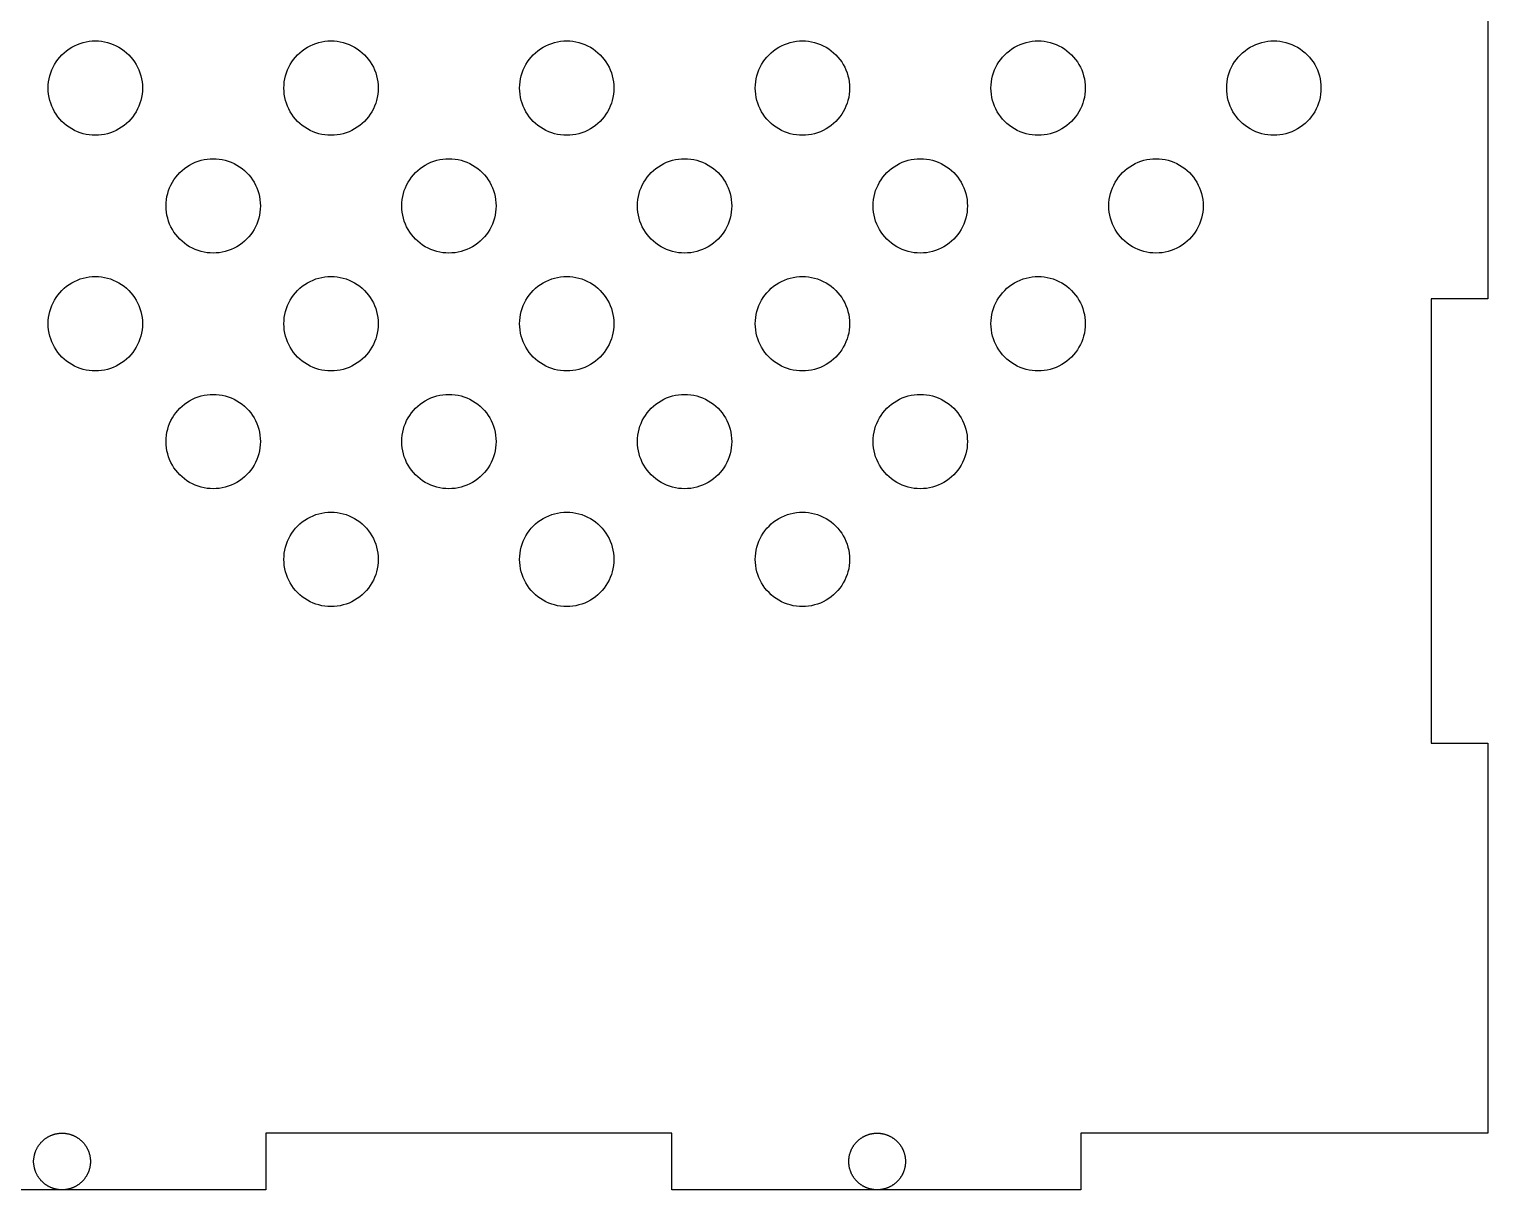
# Model space of a CAD drawing. Header units: millimetres. Extents: x 216 to 763, y 99 to 459.
# Drawn here: x 410.9 to 488.1, y 340.5 to 402 of the extents above; entities that cross this region are included whole.
import ezdxf

# ---------------------------------------------------------------- set-up
doc = ezdxf.new("R2010")
doc.units = ezdxf.units.MM
doc.layers.add('Your_Design', color=7, linetype='CONTINUOUS')

msp = doc.modelspace()

# ---------------------------------------------------------------- linework, layer by layer
at = {"layer": 'Your_Design', "color": 5}
for points in [[(401.808, 458.545), (423.455, 458.545), (423.455, 455.545), (444.951, 455.545), (444.951, 458.545), (466.598, 458.545), (466.598, 455.545), (488.132, 455.545), (488.132, 434.908), (485.132, 434.908), (485.132, 411.383), (488.132, 411.383), (488.132, 387.708), (485.132, 387.708), (485.132, 364.183), (488.132, 364.183), (488.132, 343.545), (466.598, 343.545), (466.598, 340.545), (444.951, 340.545), (444.951, 343.545), (423.455, 343.545), (423.455, 340.545), (401.808, 340.545)], [(416.927, 398.871), (416.927, 398.871)], [(429.401, 398.871), (429.401, 398.871)], [(441.876, 398.871), (441.876, 398.871)], [(454.351, 398.871), (454.351, 398.871)], [(466.825, 398.871), (466.825, 398.871)], [(479.3, 398.871), (479.3, 398.871)], [(423.164, 392.633), (423.164, 392.633)], [(435.639, 392.633), (435.639, 392.633)], [(448.113, 392.633), (448.113, 392.633)], [(460.588, 392.633), (460.588, 392.633)], [(473.063, 392.633), (473.063, 392.633)], [(416.927, 386.396), (416.927, 386.396)], [(429.401, 386.396), (429.401, 386.396)], [(441.876, 386.396), (441.876, 386.396)], [(454.351, 386.396), (454.351, 386.396)], [(466.825, 386.396), (466.825, 386.396)], [(423.164, 380.159), (423.164, 380.159)], [(435.639, 380.159), (435.639, 380.159)], [(448.113, 380.159), (448.113, 380.159)], [(460.588, 380.159), (460.588, 380.159)], [(429.401, 373.921), (429.401, 373.921)], [(441.876, 373.921), (441.876, 373.921)], [(454.351, 373.921), (454.351, 373.921)], [(414.169, 342.045), (414.169, 342.045), (414.169, 342.019), (414.169, 341.993), (414.169, 341.967), (414.169, 341.941), (414.165, 341.915), (414.162, 341.889), (414.158, 341.863), (414.155, 341.837), (414.151, 341.811), (414.147, 341.785), (414.142, 341.759), (414.136, 341.734), (414.131, 341.708), (414.125, 341.683), (414.118, 341.657), (414.111, 341.632), (414.104, 341.607), (414.096, 341.582), (414.087, 341.557), (414.079, 341.532), (414.069, 341.508), (414.06, 341.484), (414.05, 341.459), (414.039, 341.435), (414.028, 341.412), (414.017, 341.388), (414.006, 341.364), (413.994, 341.341), (413.981, 341.318), (413.968, 341.295), (413.955, 341.273), (413.941, 341.251), (413.927, 341.228), (413.912, 341.207), (413.898, 341.185), (413.882, 341.164), (413.867, 341.143), (413.851, 341.122), (413.835, 341.101), (413.818, 341.081), (413.801, 341.061), (413.784, 341.042), (413.766, 341.022), (413.748, 341.003), (413.73, 340.985), (413.711, 340.966), (413.692, 340.948), (413.673, 340.931), (413.653, 340.913), (413.633, 340.896), (413.613, 340.88), (413.593, 340.863), (413.572, 340.847), (413.551, 340.832), (413.53, 340.817), (413.508, 340.802), (413.486, 340.787), (413.464, 340.773), (413.442, 340.76), (413.419, 340.746), (413.396, 340.733), (413.373, 340.721), (413.35, 340.709), (413.327, 340.697), (413.303, 340.686), (413.279, 340.675), (413.255, 340.665), (413.231, 340.655), (413.207, 340.645), (413.182, 340.636), (413.157, 340.627), (413.133, 340.619), (413.108, 340.611), (413.083, 340.604), (413.057, 340.597), (413.032, 340.59), (413.006, 340.584), (412.981, 340.578), (412.955, 340.573), (412.93, 340.568), (412.904, 340.564), (412.878, 340.56), (412.852, 340.556), (412.826, 340.554), (412.8, 340.551), (412.774, 340.549), (412.748, 340.547), (412.721, 340.546), (412.695, 340.546), (412.669, 340.545), (412.643, 340.546), (412.617, 340.546), (412.591, 340.547), (412.565, 340.549), (412.539, 340.551), (412.513, 340.554), (412.486, 340.556), (412.46, 340.56), (412.435, 340.564), (412.409, 340.568), (412.383, 340.573), (412.357, 340.578), (412.332, 340.584), (412.307, 340.59), (412.281, 340.597), (412.256, 340.604), (412.231, 340.611), (412.206, 340.619), (412.181, 340.627), (412.156, 340.636), (412.132, 340.645), (412.107, 340.655), (412.083, 340.665), (412.059, 340.675), (412.035, 340.686), (412.012, 340.697), (411.988, 340.709), (411.965, 340.721), (411.942, 340.733), (411.919, 340.746), (411.897, 340.76), (411.874, 340.773), (411.852, 340.787), (411.83, 340.802), (411.809, 340.817), (411.788, 340.832), (411.766, 340.847), (411.746, 340.863), (411.725, 340.88), (411.705, 340.896), (411.685, 340.913), (411.666, 340.931), (411.646, 340.948), (411.627, 340.966), (411.608, 340.985), (411.59, 341.003), (411.572, 341.022), (411.554, 341.042), (411.537, 341.061), (411.52, 341.081), (411.504, 341.101), (411.487, 341.122), (411.472, 341.143), (411.456, 341.164), (411.441, 341.185), (411.426, 341.207), (411.412, 341.228), (411.397, 341.251), (411.384, 341.273), (411.37, 341.295), (411.357, 341.318), (411.345, 341.341), (411.333, 341.364), (411.321, 341.388), (411.31, 341.412), (411.299, 341.435), (411.288, 341.459), (411.279, 341.484), (411.269, 341.508), (411.26, 341.532), (411.251, 341.557), (411.243, 341.582), (411.235, 341.607), (411.227, 341.632), (411.22, 341.657), (411.214, 341.683), (411.208, 341.708), (411.202, 341.734), (411.197, 341.759), (411.192, 341.785), (411.188, 341.811), (411.184, 341.837), (411.181, 341.863), (411.177, 341.889), (411.173, 341.915), (411.17, 341.941), (411.166, 341.967), (411.166, 341.993), (411.166, 342.019), (411.166, 342.045), (411.166, 342.072), (411.166, 342.098), (411.166, 342.124), (411.17, 342.15), (411.173, 342.176), (411.177, 342.202), (411.181, 342.228), (411.184, 342.254), (411.188, 342.28), (411.192, 342.306), (411.197, 342.332), (411.202, 342.357), (411.208, 342.383), (411.214, 342.408), (411.22, 342.434), (411.227, 342.459), (411.235, 342.484), (411.243, 342.509), (411.251, 342.534), (411.26, 342.559), (411.269, 342.583), (411.279, 342.607), (411.288, 342.632), (411.299, 342.656), (411.31, 342.679), (411.321, 342.703), (411.333, 342.727), (411.345, 342.75), (411.357, 342.773), (411.37, 342.796), (411.384, 342.818), (411.397, 342.84), (411.412, 342.863), (411.426, 342.884), (411.441, 342.906), (411.456, 342.927), (411.472, 342.948), (411.487, 342.969), (411.504, 342.99), (411.52, 343.01), (411.537, 343.03), (411.554, 343.049), (411.572, 343.069), (411.59, 343.088), (411.608, 343.106), (411.627, 343.125), (411.646, 343.143), (411.666, 343.16), (411.685, 343.178), (411.705, 343.195), (411.725, 343.211), (411.746, 343.228), (411.766, 343.244), (411.788, 343.259), (411.809, 343.274), (411.83, 343.289), (411.852, 343.304), (411.874, 343.318), (411.897, 343.331), (411.919, 343.345), (411.942, 343.358), (411.965, 343.37), (411.988, 343.382), (412.012, 343.394), (412.035, 343.405), (412.059, 343.416), (412.083, 343.426), (412.107, 343.436), (412.132, 343.446), (412.156, 343.455), (412.181, 343.464), (412.206, 343.472), (412.231, 343.48), (412.256, 343.487), (412.281, 343.494), (412.307, 343.501), (412.332, 343.507), (412.357, 343.513), (412.383, 343.518), (412.409, 343.523), (412.435, 343.527), (412.46, 343.531), (412.486, 343.535), (412.513, 343.537), (412.539, 343.54), (412.565, 343.542), (412.591, 343.544), (412.617, 343.545), (412.643, 343.545), (412.669, 343.546), (412.695, 343.545), (412.721, 343.545), (412.748, 343.544), (412.774, 343.542), (412.8, 343.54), (412.826, 343.537), (412.852, 343.535), (412.878, 343.531), (412.904, 343.527), (412.93, 343.523), (412.955, 343.518), (412.981, 343.513), (413.006, 343.507), (413.032, 343.501), (413.057, 343.494), (413.083, 343.487), (413.108, 343.48), (413.133, 343.472), (413.157, 343.464), (413.182, 343.455), (413.207, 343.446), (413.231, 343.436), (413.255, 343.426), (413.279, 343.416), (413.303, 343.405), (413.327, 343.394), (413.35, 343.382), (413.373, 343.37), (413.396, 343.358), (413.419, 343.345), (413.442, 343.331), (413.464, 343.318), (413.486, 343.304), (413.508, 343.289), (413.53, 343.274), (413.551, 343.259), (413.572, 343.244), (413.593, 343.228), (413.613, 343.211), (413.633, 343.195), (413.653, 343.178), (413.673, 343.16), (413.692, 343.143), (413.711, 343.125), (413.73, 343.106), (413.748, 343.088), (413.766, 343.069), (413.784, 343.049), (413.801, 343.03), (413.818, 343.01), (413.835, 342.99), (413.851, 342.969), (413.867, 342.948), (413.882, 342.927), (413.898, 342.906), (413.912, 342.884), (413.927, 342.863), (413.941, 342.84), (413.955, 342.818), (413.968, 342.796), (413.981, 342.773), (413.994, 342.75), (414.006, 342.727), (414.017, 342.703), (414.028, 342.679), (414.039, 342.656), (414.05, 342.632), (414.06, 342.607), (414.069, 342.583), (414.079, 342.559), (414.087, 342.534), (414.096, 342.509), (414.104, 342.484), (414.111, 342.459), (414.118, 342.434), (414.125, 342.408), (414.131, 342.383), (414.136, 342.357), (414.142, 342.332), (414.147, 342.306), (414.151, 342.28), (414.155, 342.254), (414.158, 342.228), (414.162, 342.202), (414.165, 342.176), (414.169, 342.15), (414.169, 342.124), (414.169, 342.098), (414.169, 342.072), (414.169, 342.045)], [(457.312, 342.045), (457.312, 342.045), (457.312, 342.019), (457.312, 341.993), (457.312, 341.967), (457.308, 341.941), (457.305, 341.915), (457.301, 341.889), (457.298, 341.863), (457.294, 341.837), (457.29, 341.811), (457.286, 341.785), (457.281, 341.759), (457.276, 341.734), (457.27, 341.708), (457.264, 341.683), (457.258, 341.657), (457.251, 341.632), (457.243, 341.607), (457.236, 341.582), (457.227, 341.557), (457.218, 341.532), (457.209, 341.508), (457.2, 341.484), (457.19, 341.459), (457.179, 341.435), (457.168, 341.412), (457.157, 341.388), (457.145, 341.364), (457.133, 341.341), (457.121, 341.318), (457.108, 341.295), (457.094, 341.273), (457.081, 341.251), (457.067, 341.228), (457.052, 341.207), (457.037, 341.185), (457.022, 341.164), (457.007, 341.143), (456.991, 341.122), (456.974, 341.101), (456.958, 341.081), (456.941, 341.061), (456.924, 341.042), (456.906, 341.022), (456.888, 341.003), (456.87, 340.985), (456.851, 340.966), (456.832, 340.948), (456.813, 340.931), (456.793, 340.913), (456.773, 340.896), (456.753, 340.88), (456.732, 340.863), (456.712, 340.847), (456.691, 340.832), (456.669, 340.817), (456.648, 340.802), (456.626, 340.787), (456.604, 340.773), (456.581, 340.76), (456.559, 340.746), (456.536, 340.733), (456.513, 340.721), (456.49, 340.709), (456.466, 340.697), (456.443, 340.686), (456.419, 340.675), (456.395, 340.665), (456.371, 340.655), (456.347, 340.645), (456.322, 340.636), (456.297, 340.627), (456.272, 340.619), (456.247, 340.611), (456.222, 340.604), (456.197, 340.597), (456.172, 340.59), (456.146, 340.584), (456.121, 340.578), (456.095, 340.573), (456.069, 340.568), (456.044, 340.564), (456.018, 340.56), (455.992, 340.556), (455.966, 340.554), (455.939, 340.551), (455.913, 340.549), (455.887, 340.547), (455.861, 340.546), (455.835, 340.546), (455.809, 340.545), (455.783, 340.546), (455.757, 340.546), (455.731, 340.547), (455.704, 340.549), (455.678, 340.551), (455.652, 340.554), (455.626, 340.556), (455.6, 340.56), (455.574, 340.564), (455.549, 340.568), (455.523, 340.573), (455.497, 340.578), (455.472, 340.584), (455.446, 340.59), (455.421, 340.597), (455.395, 340.604), (455.37, 340.611), (455.345, 340.619), (455.321, 340.627), (455.296, 340.636), (455.272, 340.645), (455.247, 340.655), (455.223, 340.665), (455.199, 340.675), (455.175, 340.686), (455.151, 340.697), (455.128, 340.709), (455.105, 340.721), (455.082, 340.733), (455.059, 340.746), (455.036, 340.76), (455.014, 340.773), (454.992, 340.787), (454.97, 340.802), (454.948, 340.817), (454.927, 340.832), (454.906, 340.847), (454.885, 340.863), (454.865, 340.88), (454.845, 340.896), (454.825, 340.913), (454.805, 340.931), (454.786, 340.948), (454.767, 340.966), (454.748, 340.985), (454.73, 341.003), (454.712, 341.022), (454.694, 341.042), (454.677, 341.061), (454.66, 341.081), (454.643, 341.101), (454.627, 341.122), (454.611, 341.143), (454.596, 341.164), (454.581, 341.185), (454.566, 341.207), (454.551, 341.228), (454.537, 341.251), (454.523, 341.273), (454.51, 341.295), (454.497, 341.318), (454.485, 341.341), (454.473, 341.364), (454.461, 341.388), (454.45, 341.412), (454.439, 341.435), (454.428, 341.459), (454.418, 341.484), (454.409, 341.508), (454.4, 341.532), (454.391, 341.557), (454.382, 341.582), (454.375, 341.607), (454.367, 341.632), (454.36, 341.657), (454.353, 341.683), (454.347, 341.708), (454.342, 341.734), (454.336, 341.759), (454.331, 341.785), (454.327, 341.811), (454.323, 341.837), (454.32, 341.863), (454.316, 341.889), (454.313, 341.915), (454.309, 341.941), (454.306, 341.967), (454.306, 341.993), (454.306, 342.019), (454.305, 342.045), (454.306, 342.072), (454.306, 342.098), (454.306, 342.124), (454.309, 342.15), (454.313, 342.176), (454.316, 342.202), (454.32, 342.228), (454.323, 342.254), (454.327, 342.28), (454.331, 342.306), (454.336, 342.332), (454.342, 342.357), (454.347, 342.383), (454.353, 342.408), (454.36, 342.434), (454.367, 342.459), (454.375, 342.484), (454.382, 342.509), (454.391, 342.534), (454.4, 342.559), (454.409, 342.583), (454.418, 342.607), (454.428, 342.632), (454.439, 342.656), (454.45, 342.679), (454.461, 342.703), (454.473, 342.727), (454.485, 342.75), (454.497, 342.773), (454.51, 342.796), (454.523, 342.818), (454.537, 342.84), (454.551, 342.863), (454.566, 342.884), (454.581, 342.906), (454.596, 342.927), (454.611, 342.948), (454.627, 342.969), (454.643, 342.99), (454.66, 343.01), (454.677, 343.03), (454.694, 343.049), (454.712, 343.069), (454.73, 343.088), (454.748, 343.106), (454.767, 343.125), (454.786, 343.143), (454.805, 343.16), (454.825, 343.178), (454.845, 343.195), (454.865, 343.211), (454.885, 343.228), (454.906, 343.244), (454.927, 343.259), (454.948, 343.274), (454.97, 343.289), (454.992, 343.304), (455.014, 343.318), (455.036, 343.331), (455.059, 343.345), (455.082, 343.358), (455.105, 343.37), (455.128, 343.382), (455.151, 343.394), (455.175, 343.405), (455.199, 343.416), (455.223, 343.426), (455.247, 343.436), (455.272, 343.446), (455.296, 343.455), (455.321, 343.464), (455.345, 343.472), (455.37, 343.48), (455.395, 343.487), (455.421, 343.494), (455.446, 343.501), (455.472, 343.507), (455.497, 343.513), (455.523, 343.518), (455.549, 343.523), (455.574, 343.527), (455.6, 343.531), (455.626, 343.535), (455.652, 343.537), (455.678, 343.54), (455.704, 343.542), (455.731, 343.544), (455.757, 343.545), (455.783, 343.545), (455.809, 343.546), (455.835, 343.545), (455.861, 343.545), (455.887, 343.544), (455.913, 343.542), (455.939, 343.54), (455.966, 343.537), (455.992, 343.535), (456.018, 343.531), (456.044, 343.527), (456.069, 343.523), (456.095, 343.518), (456.121, 343.513), (456.146, 343.507), (456.172, 343.501), (456.197, 343.494), (456.222, 343.487), (456.247, 343.48), (456.272, 343.472), (456.297, 343.464), (456.322, 343.455), (456.347, 343.446), (456.371, 343.436), (456.395, 343.426), (456.419, 343.416), (456.443, 343.405), (456.466, 343.394), (456.49, 343.382), (456.513, 343.37), (456.536, 343.358), (456.559, 343.345), (456.581, 343.331), (456.604, 343.318), (456.626, 343.304), (456.648, 343.289), (456.669, 343.274), (456.691, 343.259), (456.712, 343.244), (456.732, 343.228), (456.753, 343.211), (456.773, 343.195), (456.793, 343.178), (456.813, 343.16), (456.832, 343.143), (456.851, 343.125), (456.87, 343.106), (456.888, 343.088), (456.906, 343.069), (456.924, 343.049), (456.941, 343.03), (456.958, 343.01), (456.974, 342.99), (456.991, 342.969), (457.007, 342.948), (457.022, 342.927), (457.037, 342.906), (457.052, 342.884), (457.067, 342.863), (457.081, 342.84), (457.094, 342.818), (457.108, 342.796), (457.121, 342.773), (457.133, 342.75), (457.145, 342.727), (457.157, 342.703), (457.168, 342.679), (457.179, 342.656), (457.19, 342.632), (457.2, 342.607), (457.209, 342.583), (457.218, 342.559), (457.227, 342.534), (457.236, 342.509), (457.243, 342.484), (457.251, 342.459), (457.258, 342.434), (457.264, 342.408), (457.27, 342.383), (457.276, 342.357), (457.281, 342.332), (457.286, 342.306), (457.29, 342.28), (457.294, 342.254), (457.298, 342.228), (457.301, 342.202), (457.305, 342.176), (457.308, 342.15), (457.312, 342.124), (457.312, 342.098), (457.312, 342.072), (457.312, 342.045)]]:
    msp.add_lwpolyline(points, dxfattribs=at)
for points in [[(413.183, 401.034), (413.956, 401.481), (414.908, 401.481), (415.68, 401.034)], [(425.658, 401.034), (426.43, 401.481), (427.382, 401.481), (428.155, 401.034)], [(438.133, 401.034), (438.905, 401.481), (439.857, 401.481), (440.63, 401.034)], [(450.607, 401.034), (451.38, 401.481), (452.332, 401.481), (453.104, 401.034)], [(463.082, 401.034), (463.854, 401.481), (464.806, 401.481), (465.579, 401.034)], [(475.557, 401.034), (476.329, 401.481), (477.281, 401.481), (478.054, 401.034)], [(411.937, 398.871), (411.936, 399.763), (412.411, 400.588), (413.183, 401.034)], [(415.68, 401.034), (416.453, 400.588), (416.928, 399.763), (416.927, 398.871)], [(424.412, 398.871), (424.41, 399.763), (424.886, 400.588), (425.658, 401.034)], [(428.155, 401.034), (428.927, 400.588), (429.403, 399.763), (429.401, 398.871)], [(436.886, 398.871), (436.885, 399.763), (437.36, 400.588), (438.133, 401.034)], [(440.63, 401.034), (441.402, 400.588), (441.877, 399.763), (441.876, 398.871)], [(449.361, 398.871), (449.36, 399.763), (449.835, 400.588), (450.607, 401.034)], [(453.104, 401.034), (453.877, 400.588), (454.352, 399.763), (454.351, 398.871)], [(461.835, 398.871), (461.834, 399.763), (462.31, 400.588), (463.082, 401.034)], [(465.579, 401.034), (466.351, 400.588), (466.827, 399.763), (466.825, 398.871)], [(474.31, 398.871), (474.309, 399.763), (474.784, 400.588), (475.557, 401.034)], [(478.054, 401.034), (478.826, 400.588), (479.301, 399.763), (479.3, 398.871)], [(413.183, 396.707), (412.411, 397.153), (411.936, 397.978), (411.937, 398.871)], [(416.927, 398.871), (416.928, 397.978), (416.453, 397.153), (415.68, 396.707)], [(425.658, 396.707), (424.886, 397.153), (424.41, 397.978), (424.412, 398.871)], [(429.401, 398.871), (429.403, 397.978), (428.927, 397.153), (428.155, 396.707)], [(438.133, 396.707), (437.36, 397.153), (436.885, 397.978), (436.886, 398.871)], [(441.876, 398.871), (441.877, 397.978), (441.402, 397.153), (440.63, 396.707)], [(450.607, 396.707), (449.835, 397.153), (449.36, 397.978), (449.361, 398.871)], [(454.351, 398.871), (454.352, 397.978), (453.877, 397.153), (453.104, 396.707)], [(463.082, 396.707), (462.31, 397.153), (461.834, 397.978), (461.835, 398.871)], [(466.825, 398.871), (466.827, 397.978), (466.351, 397.153), (465.579, 396.707)], [(475.557, 396.707), (474.784, 397.153), (474.309, 397.978), (474.31, 398.871)], [(479.3, 398.871), (479.301, 397.978), (478.826, 397.153), (478.054, 396.707)], [(415.68, 396.707), (414.908, 396.261), (413.956, 396.261), (413.183, 396.707)], [(428.155, 396.707), (427.382, 396.261), (426.43, 396.261), (425.658, 396.707)], [(440.63, 396.707), (439.857, 396.261), (438.905, 396.261), (438.133, 396.707)], [(453.104, 396.707), (452.332, 396.261), (451.38, 396.261), (450.607, 396.707)], [(465.579, 396.707), (464.806, 396.261), (463.854, 396.261), (463.082, 396.707)], [(478.054, 396.707), (477.281, 396.261), (476.329, 396.261), (475.557, 396.707)], [(418.174, 392.633), (418.173, 393.525), (418.648, 394.35), (419.421, 394.797)], [(419.421, 394.797), (420.193, 395.243), (421.145, 395.243), (421.918, 394.797)], [(421.918, 394.797), (422.69, 394.35), (423.165, 393.525), (423.164, 392.633)], [(430.649, 392.633), (430.648, 393.525), (431.123, 394.35), (431.895, 394.797)], [(431.895, 394.797), (432.668, 395.243), (433.62, 395.243), (434.392, 394.797)], [(434.392, 394.797), (435.165, 394.35), (435.64, 393.525), (435.639, 392.633)], [(443.124, 392.633), (443.122, 393.525), (443.598, 394.35), (444.37, 394.797)], [(444.37, 394.797), (445.142, 395.243), (446.094, 395.243), (446.867, 394.797)], [(446.867, 394.797), (447.639, 394.35), (448.115, 393.525), (448.113, 392.633)], [(455.598, 392.633), (455.597, 393.525), (456.072, 394.35), (456.845, 394.797)], [(456.845, 394.797), (457.617, 395.243), (458.569, 395.243), (459.342, 394.797)], [(459.342, 394.797), (460.114, 394.35), (460.589, 393.525), (460.588, 392.633)], [(468.073, 392.633), (468.072, 393.525), (468.547, 394.35), (469.319, 394.797)], [(469.319, 394.797), (470.092, 395.243), (471.044, 395.243), (471.816, 394.797)], [(471.816, 394.797), (472.589, 394.35), (473.064, 393.525), (473.063, 392.633)], [(419.421, 390.47), (418.648, 390.916), (418.173, 391.741), (418.174, 392.633)], [(423.164, 392.633), (423.165, 391.741), (422.69, 390.916), (421.918, 390.47)], [(431.895, 390.47), (431.123, 390.916), (430.648, 391.741), (430.649, 392.633)], [(435.639, 392.633), (435.64, 391.741), (435.165, 390.916), (434.392, 390.47)], [(444.37, 390.47), (443.598, 390.916), (443.122, 391.741), (443.124, 392.633)], [(448.113, 392.633), (448.115, 391.741), (447.639, 390.916), (446.867, 390.47)], [(456.845, 390.47), (456.072, 390.916), (455.597, 391.741), (455.598, 392.633)], [(460.588, 392.633), (460.589, 391.741), (460.114, 390.916), (459.342, 390.47)], [(469.319, 390.47), (468.547, 390.916), (468.072, 391.741), (468.073, 392.633)], [(473.063, 392.633), (473.064, 391.741), (472.589, 390.916), (471.816, 390.47)], [(421.918, 390.47), (421.145, 390.023), (420.193, 390.023), (419.421, 390.47)], [(434.392, 390.47), (433.62, 390.023), (432.668, 390.023), (431.895, 390.47)], [(446.867, 390.47), (446.094, 390.023), (445.142, 390.023), (444.37, 390.47)], [(459.342, 390.47), (458.569, 390.023), (457.617, 390.023), (456.845, 390.47)], [(471.816, 390.47), (471.044, 390.023), (470.092, 390.023), (469.319, 390.47)], [(411.937, 386.396), (411.936, 387.288), (412.411, 388.113), (413.183, 388.56)], [(413.183, 388.56), (413.956, 389.006), (414.908, 389.006), (415.68, 388.56)], [(415.68, 388.56), (416.453, 388.113), (416.928, 387.288), (416.927, 386.396)], [(424.412, 386.396), (424.41, 387.288), (424.886, 388.113), (425.658, 388.56)], [(425.658, 388.56), (426.43, 389.006), (427.382, 389.006), (428.155, 388.56)], [(428.155, 388.56), (428.927, 388.113), (429.403, 387.288), (429.401, 386.396)], [(436.886, 386.396), (436.885, 387.288), (437.36, 388.113), (438.133, 388.56)], [(438.133, 388.56), (438.905, 389.006), (439.857, 389.006), (440.63, 388.56)], [(440.63, 388.56), (441.402, 388.113), (441.877, 387.288), (441.876, 386.396)], [(449.361, 386.396), (449.36, 387.288), (449.835, 388.113), (450.607, 388.56)], [(450.607, 388.56), (451.38, 389.006), (452.332, 389.006), (453.104, 388.56)], [(453.104, 388.56), (453.877, 388.113), (454.352, 387.288), (454.351, 386.396)], [(461.835, 386.396), (461.834, 387.288), (462.31, 388.113), (463.082, 388.56)], [(463.082, 388.56), (463.854, 389.006), (464.806, 389.006), (465.579, 388.56)], [(465.579, 388.56), (466.351, 388.113), (466.827, 387.288), (466.825, 386.396)], [(413.183, 384.232), (412.411, 384.679), (411.936, 385.504), (411.937, 386.396)], [(416.927, 386.396), (416.928, 385.504), (416.453, 384.679), (415.68, 384.232)], [(425.658, 384.232), (424.886, 384.679), (424.41, 385.504), (424.412, 386.396)], [(429.401, 386.396), (429.403, 385.504), (428.927, 384.679), (428.155, 384.232)], [(438.133, 384.232), (437.36, 384.679), (436.885, 385.504), (436.886, 386.396)], [(441.876, 386.396), (441.877, 385.504), (441.402, 384.679), (440.63, 384.232)], [(450.607, 384.232), (449.835, 384.679), (449.36, 385.504), (449.361, 386.396)], [(454.351, 386.396), (454.352, 385.504), (453.877, 384.679), (453.104, 384.232)], [(463.082, 384.232), (462.31, 384.679), (461.834, 385.504), (461.835, 386.396)], [(466.825, 386.396), (466.827, 385.504), (466.351, 384.679), (465.579, 384.232)], [(415.68, 384.232), (414.908, 383.786), (413.956, 383.786), (413.183, 384.232)], [(428.155, 384.232), (427.382, 383.786), (426.43, 383.786), (425.658, 384.232)], [(440.63, 384.232), (439.857, 383.786), (438.905, 383.786), (438.133, 384.232)], [(453.104, 384.232), (452.332, 383.786), (451.38, 383.786), (450.607, 384.232)], [(465.579, 384.232), (464.806, 383.786), (463.854, 383.786), (463.082, 384.232)], [(418.174, 380.159), (418.173, 381.051), (418.648, 381.876), (419.421, 382.322)], [(419.421, 382.322), (420.193, 382.769), (421.145, 382.769), (421.918, 382.322)], [(421.918, 382.322), (422.69, 381.876), (423.165, 381.051), (423.164, 380.159)], [(430.649, 380.159), (430.648, 381.051), (431.123, 381.876), (431.895, 382.322)], [(431.895, 382.322), (432.668, 382.769), (433.62, 382.769), (434.392, 382.322)], [(434.392, 382.322), (435.165, 381.876), (435.64, 381.051), (435.639, 380.159)], [(443.124, 380.159), (443.122, 381.051), (443.598, 381.876), (444.37, 382.322)], [(444.37, 382.322), (445.142, 382.769), (446.094, 382.769), (446.867, 382.322)], [(446.867, 382.322), (447.639, 381.876), (448.115, 381.051), (448.113, 380.159)], [(455.598, 380.159), (455.597, 381.051), (456.072, 381.876), (456.845, 382.322)], [(456.845, 382.322), (457.617, 382.769), (458.569, 382.769), (459.342, 382.322)], [(459.342, 382.322), (460.114, 381.876), (460.589, 381.051), (460.588, 380.159)], [(419.421, 377.995), (418.648, 378.441), (418.173, 379.266), (418.174, 380.159)], [(423.164, 380.159), (423.165, 379.266), (422.69, 378.441), (421.918, 377.995)], [(431.895, 377.995), (431.123, 378.441), (430.648, 379.266), (430.649, 380.159)], [(435.639, 380.159), (435.64, 379.266), (435.165, 378.441), (434.392, 377.995)], [(444.37, 377.995), (443.598, 378.441), (443.122, 379.266), (443.124, 380.159)], [(448.113, 380.159), (448.115, 379.266), (447.639, 378.441), (446.867, 377.995)], [(456.845, 377.995), (456.072, 378.441), (455.597, 379.266), (455.598, 380.159)], [(460.588, 380.159), (460.589, 379.266), (460.114, 378.441), (459.342, 377.995)], [(421.918, 377.995), (421.145, 377.549), (420.193, 377.549), (419.421, 377.995)], [(434.392, 377.995), (433.62, 377.549), (432.668, 377.549), (431.895, 377.995)], [(446.867, 377.995), (446.094, 377.549), (445.142, 377.549), (444.37, 377.995)], [(459.342, 377.995), (458.569, 377.549), (457.617, 377.549), (456.845, 377.995)], [(424.412, 373.921), (424.41, 374.813), (424.886, 375.638), (425.658, 376.085)], [(425.658, 376.085), (426.43, 376.531), (427.382, 376.531), (428.155, 376.085)], [(428.155, 376.085), (428.927, 375.638), (429.403, 374.813), (429.401, 373.921)], [(436.886, 373.921), (436.885, 374.813), (437.36, 375.638), (438.133, 376.085)], [(438.133, 376.085), (438.905, 376.531), (439.857, 376.531), (440.63, 376.085)], [(440.63, 376.085), (441.402, 375.638), (441.877, 374.813), (441.876, 373.921)], [(449.361, 373.921), (449.36, 374.813), (449.835, 375.638), (450.607, 376.085)], [(450.607, 376.085), (451.38, 376.531), (452.332, 376.531), (453.104, 376.085)], [(453.104, 376.085), (453.877, 375.638), (454.352, 374.813), (454.351, 373.921)], [(425.658, 371.758), (424.886, 372.204), (424.41, 373.029), (424.412, 373.921)], [(429.401, 373.921), (429.403, 373.029), (428.927, 372.204), (428.155, 371.758)], [(438.133, 371.758), (437.36, 372.204), (436.885, 373.029), (436.886, 373.921)], [(441.876, 373.921), (441.877, 373.029), (441.402, 372.204), (440.63, 371.758)], [(450.607, 371.758), (449.835, 372.204), (449.36, 373.029), (449.361, 373.921)], [(454.351, 373.921), (454.352, 373.029), (453.877, 372.204), (453.104, 371.758)], [(428.155, 371.758), (427.382, 371.311), (426.43, 371.311), (425.658, 371.758)], [(440.63, 371.758), (439.857, 371.311), (438.905, 371.311), (438.133, 371.758)], [(453.104, 371.758), (452.332, 371.311), (451.38, 371.311), (450.607, 371.758)]]:
    msp.add_open_spline(points, degree=3, dxfattribs=at)

doc.saveas('drawing.dxf')
